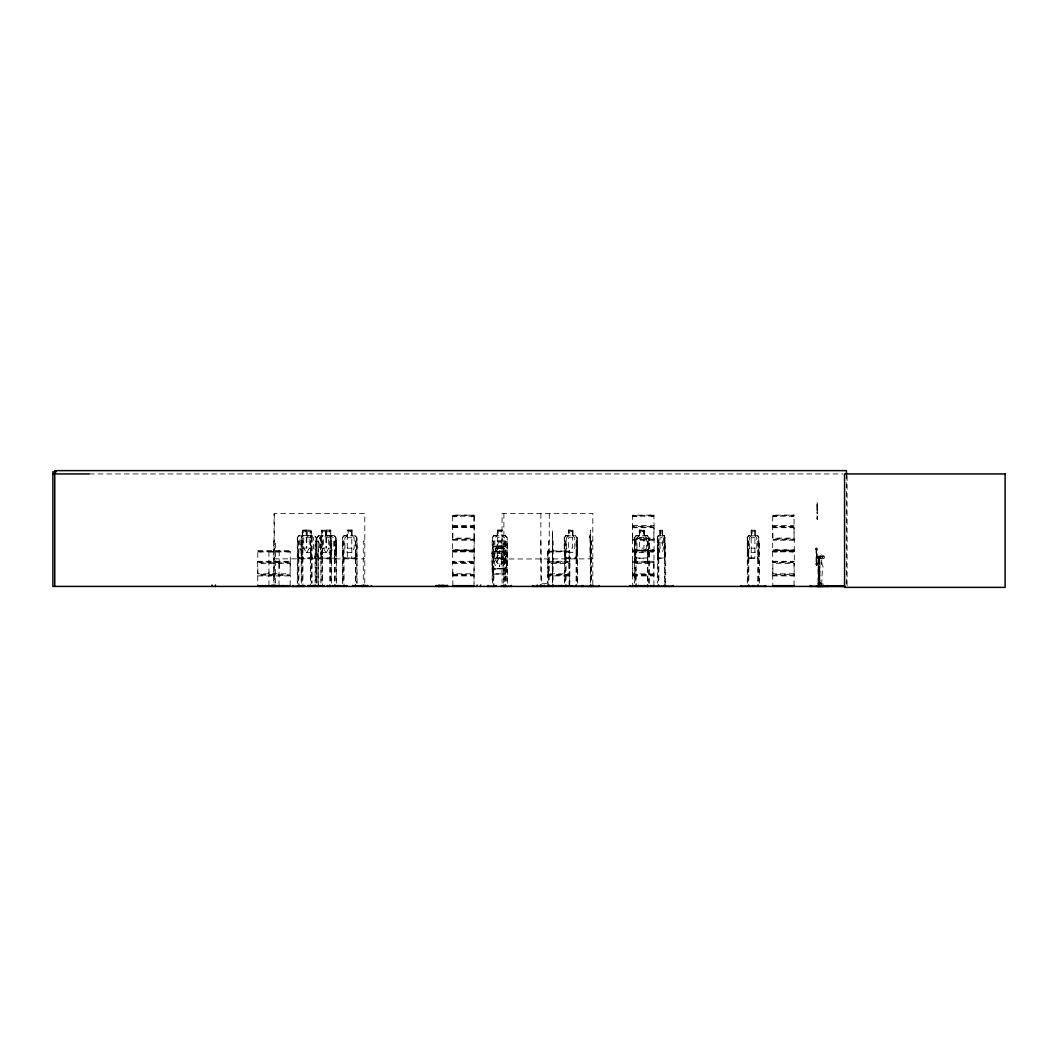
<?xml version="1.0" encoding="UTF-8"?>
<svg xmlns="http://www.w3.org/2000/svg" width="1058" height="1058" viewBox="0 0 1058 1058"><rect width="100%" height="100%" fill="white"/><g stroke="black" fill="none" stroke-linecap="round" stroke-linejoin="round"><path stroke-width="0.75" stroke-dasharray="5 3.75" d="M257.861 568.609L257.716 574.481L290.342 575.023M268.944 585.682L268.944 568.609M279.048 568.609L279.233 562.01M290.117 568.609L290.328 562.062L257.676 562.01L257.821 551.244M452.837 585.682L452.837 568.609M452.837 532.915L452.626 538.906L474.182 538.853M548.507 575.909L548.507 568.609M569.072 568.609L569.072 550.782M632.724 568.609L632.71 573.939M632.724 532.915L632.512 538.906L654.122 538.906L653.897 568.609M653.897 532.915L654.122 526.381L632.525 526.329L632.684 515.101L654.095 515.167L632.605 515.497M772.856 568.609L772.71 574.481L794.227 574.534L794.082 575.671M772.856 532.915L772.644 538.906L794.254 538.906L794.307 562.34L772.684 562.671L772.71 539.554L794.135 539.673M794.042 568.609L794.188 562.724M794.042 532.915L794.042 515.101M816.67 556.336L818.786 556.31M817.08 515.934L817.107 519.24L817.107 512.231M590.166 534.634L590.086 537.742L590.43 535.851M552.699 552.607L552.686 558.188L552.342 552.607M590.086 537.662L590.43 558.188L590.258 552.607M817.12 512.839L817.12 508.779M552.421 534.726L552.527 537.742L552.488 535.665M552.448 548.137L552.501 558.188L552.369 548.137M590.205 552.607L590.232 548.137L590.285 558.188M817.133 509.969L817.133 505.817M819.262 556.905C821.696 557.473 823.375 555.384 823.031 557.05M823.045 556.905L822.317 556.971M817.371 515.934L817.331 519.24L817.345 512.231M817.146 507.496L817.226 501.637L817.318 509.969M819.262 556.336L823.045 556.336M590.113 537.715L590.139 535.851M817.173 505.592L817.226 503.992L817.279 505.592M268.93 573.872L268.891 551.244M290.117 585.682L290.315 575.129L257.689 575.182L257.861 585.682M452.626 515.286L474.209 515.167L452.758 515.101L452.573 526.659L452.811 538.125L474.037 538.125L474.037 527.704L452.798 527.519M474.182 562.023L452.599 562.115L452.599 538.958M452.824 573.939L452.599 562.115M569.693 585.682L569.878 562.01L547.66 562.115L547.846 550.782L569.733 551.244M632.552 538.853L632.512 562.062L654.069 562.023M653.897 540.228L632.724 540.228M653.897 585.682L653.91 563.332L632.697 563.398L632.499 562.182M772.816 515.563L794.174 515.127L772.776 515.101L772.605 526.54L794.254 526.434M794.042 540.228L772.856 540.228M794.042 585.682L794.069 575.79M821.63 584.704L822.317 570.13A3.782 2.42 -90 0 0 821.815 564.178L821.63 560.092A1.891 1.217 -90 0 0 820.413 558.201A1.891 1.217 -90 0 0 819.209 560.092L819.395 564.178L819.209 560.092M474.275 539.236L474.024 515.101M632.697 527.704L653.923 527.704L653.897 538.125L632.697 538.125L632.512 526.381M772.829 527.704L794.055 527.704L794.042 538.125L772.829 538.125L772.591 526.606M794.188 574.481L794.069 563.266M819.672 583.249L818.733 582.786L819.58 582.469M819.408 582.482L818.799 582.905M819.13 583.262L820.439 582.865L819.434 582.984M818.588 582.746L819.236 582.588M819.527 583.262L820.426 582.746L819.606 582.694M632.512 515.286L632.763 516.185M632.737 550.715L653.884 550.715M772.816 551.192L794.293 551.006L772.816 550.279L794.241 550.398M816.657 549.803C815.744 551.033 815.493 546.629 817.027 548.533L816.842 565.276L816.908 548.256L815.982 548.441M816.816 564.919C815.943 566.07 815.295 562.049 817.027 563.557M499.746 550.729L499.297 550.332M474.235 539.461L474.024 585.682M664.133 558.188L665.046 552.607L664.12 535.851M665.125 552.633L664.345 558.188L658.169 558.188M815.982 563.557L816.908 563.385M757.647 558.188L758.85 552.607L758.718 537.742L757.621 535.665M758.983 552.633L757.793 558.188L748.601 558.188L747.279 552.633M575.645 558.002L576.927 552.607L576.927 537.742M565.673 558.188L575.869 558.188L577.046 552.607L577.192 537.662L575.711 535.665L572.788 535.665M575.869 558.188L577.073 552.633M819.58 583.077L820.386 582.535L818.191 582.786M632.671 574.19L632.724 585.682M547.66 562.115L547.74 562.79L569.839 562.724M355.144 558.002L356.691 552.607M355.263 558.188L356.85 552.633L356.85 537.662L355.224 535.665L351.785 535.665M314.636 558.002L316.157 552.607L316.157 537.742L314.636 535.851M298.766 558.188L314.834 558.188L316.236 552.607M314.834 558.188L316.408 552.633L316.408 537.662L314.702 535.665L311.224 535.665L311.224 530.084L302.112 530.084L302.271 535.851L299.85 537.715L299.85 548.137L302.271 552.607L311.065 552.607L313.604 548.137L313.604 537.715L311.065 535.851L311.131 530.27L302.271 530.27M334.288 558.002L335.822 552.607L335.822 537.742L334.288 535.851M310.007 558.002L311.872 552.633L310.126 558.188M329.633 558.188L331.392 552.633L329.739 558.188M634.602 537.742L636.149 535.851L647.258 535.851L648.871 537.715L648.779 552.607L647.165 558.002L636.043 558.002L634.602 552.607M636.07 535.665L634.443 537.662L634.536 552.633L636.03 558.188L647.377 558.188L648.871 552.607M647.377 558.188L649.03 552.633M506.98 552.607L505.314 558.002L493.848 558.002M505.433 558.188L507.232 552.633M493.65 569.059L492.023 563.504L493.57 569.059L505.433 569.059L507.152 563.504L507.232 537.636L505.38 535.665M505.433 569.059L507.152 563.504M505.261 574.071L507.06 568.53M548.428 561.785L548.48 563.398M257.649 562.062L257.835 573.806L290.143 573.806L290.143 563.398L257.835 563.398M474.143 562.777L452.692 562.724M547.885 585.682L547.872 563.2L547.859 573.806L569.72 573.872L569.707 563.398L547.859 563.398M772.697 574.481L772.856 585.682M569.878 562.01L569.707 561.295L547.859 561.295L547.846 551.244M569.878 575.195L547.713 575.182M654.095 526.99L632.552 526.977M794.214 575.182L772.684 575.182M290.262 562.724L257.716 562.724M452.665 526.276L474.182 526.342M452.692 574.481L474.182 574.481M547.74 574.481L569.878 574.534M794.188 527.043L772.71 527.043M658.208 558.188L657.296 552.633L657.335 537.636L658.235 535.665L660.047 535.665M657.415 537.715L658.393 535.665M276.35 551.866L278.214 551.866M287.432 551.866L289.297 551.866M471.326 516.185L473.191 516.185M471.326 551.866L473.191 551.866M566.374 551.866L568.86 551.866M651.212 516.185L653.077 516.185M651.212 551.866L653.077 551.866M791.344 516.185L793.209 516.185M791.344 551.866L793.209 551.866M306.78 552.607L309.201 548.137L309.201 537.715L306.78 535.851L306.952 530.084L307.045 535.665L310.166 535.665L311.872 537.636L312.004 583.183M326.3 552.607L328.721 548.137L328.721 537.715L326.3 535.851L326.3 530.27M504.481 548.137L501.995 552.607L497.339 552.607L494.84 548.137L494.84 537.715L497.339 535.851L497.26 530.084M504.468 559.008L501.968 563.478L497.286 563.478L494.774 559.008L494.774 548.586L497.286 546.721M258.853 551.866L262.146 551.866M269.935 551.866L273.228 551.866M453.829 516.185L457.122 516.185M453.829 551.866L457.122 551.866M548.877 551.866L552.792 551.866M633.716 516.185L637.009 516.185M633.716 551.866L637.009 551.866M773.848 516.185L777.141 516.185M773.848 551.866L777.141 551.866M747.332 583.183L747.279 537.636L748.641 535.665L751.259 535.665M747.411 537.715L748.773 535.665M565.832 535.665L564.205 537.636L564.205 552.633L565.792 558.188M565.898 535.851L564.469 537.715L564.469 583.183M297.285 583.183L297.272 537.662L298.911 535.665L302.204 535.665M297.443 537.742L298.978 535.851M316.739 583.183L316.792 537.662L318.432 535.665L321.725 535.665L321.632 530.084L330.969 530.084L330.797 535.851L333.27 537.715L333.27 548.137L330.718 552.607L321.791 552.607L319.371 548.137L319.371 537.715L321.791 535.851L321.883 530.27L330.797 530.27L330.718 535.851M316.95 537.742L318.498 535.851M493.927 535.851L492.354 537.742L492.446 583.183M493.57 574.071L491.944 568.53L492.023 548.533L493.702 546.536L497.115 546.536M492.274 548.599L493.782 546.721M492.023 553.559L493.531 551.562L497.035 551.562M493.623 551.562L492.102 553.625L493.689 551.747L505.221 551.747L506.822 553.612L506.822 568.49L505.142 573.886L493.61 573.886L492.102 568.49M344.128 535.665L342.342 537.636L342.382 584.809M290.315 562.01L290.209 551.231M452.798 550.782L474.275 550.504L452.798 550.279L452.798 551.244M794.016 550.808L772.816 551.244M302.972 535.851L301.186 537.715L301.266 583.183M322.624 535.851L320.852 537.715L320.931 583.183M452.837 550.689L474.103 551.231M653.989 550.782L632.644 550.729L653.923 550.715M290.104 551.879L257.901 551.866M473.997 516.198L452.85 516.198M452.837 550.001L474.024 550.001L452.877 550.001M473.997 551.879L452.877 551.866M569.667 551.879L547.925 551.866M653.884 516.198L632.737 516.198M632.763 550.001L653.884 549.988L632.737 550.028L632.724 551.866L653.884 551.879L653.884 550.028M794.016 516.198L772.882 516.198M794.016 551.879L772.895 551.866M751.259 535.851L749.329 537.715L749.329 548.137L751.259 552.607L754.857 552.607L756.787 548.137L756.787 537.715L754.857 535.851M653.857 516.185L653.897 515.101L654.095 526.329M347.302 535.851L344.908 537.715L344.908 548.137L347.302 552.607L351.785 552.607L354.192 548.137L354.192 537.715L351.785 535.851M474.09 551.192L452.798 551.192M639.429 535.851L637.022 537.715L637.022 548.137L639.429 552.607L643.952 552.607L646.359 548.137L646.359 537.715L643.952 535.851L643.952 530.27M306.37 530.27L306.37 535.851L303.739 537.715L303.739 548.137L306.291 552.607M819.13 582.641L820.029 583.275M499.614 566.004C499.654 564.985 498.992 568.159 499.627 565.369M541.815 583.831L546.629 583.566M89.256 473.944L842.922 473.944M452.811 525.614L474.037 525.614L474.156 515.127M632.697 525.614L653.923 525.614M772.829 525.614L794.055 525.614M452.692 527.043L474.182 526.977M352.036 530.084L347.143 530.084L347.143 535.665M502.246 530.084L497.167 530.084L497.167 535.665M351.878 530.27L347.302 530.27L347.302 558.188M497.339 530.27L502.074 530.27L501.995 535.851L504.481 537.715L504.653 583.156M568.635 530.27L572.762 530.27M639.429 530.27L644.044 530.27M659.954 530.27L662.493 530.27M751.259 530.27L754.989 530.27M307.151 531.209L310.206 531.209L310.206 533.06L307.151 533.06M306.198 535.665L302.826 535.665L301.027 537.636L301.027 552.633L302.773 558.188L301.186 552.607M326.459 535.665L329.686 535.665L331.392 537.636L331.233 583.183M330.889 535.665L334.447 535.665L336.074 537.662L336.153 583.183M344.035 535.665L347.302 535.665M497.26 535.665L493.769 535.665L492.182 537.662L492.182 583.183M502.153 535.665L505.473 535.665M565.713 535.665L568.609 535.665M635.977 535.665L639.363 535.665M644.11 535.665L647.324 535.665M662.414 535.665L664.318 535.665M754.857 535.665L757.753 535.665L758.983 537.662L758.89 583.183M298.885 535.851L314.702 535.851M318.405 535.851L334.368 535.851M355.25 535.851L344.101 535.851L342.501 537.715L342.501 552.607L344.194 558.002L355.25 558.002M493.848 535.851L505.407 535.851L507.06 537.715L507.06 583.183M552.369 535.851L552.58 530.084L552.474 583.183M565.779 535.851L575.764 535.851M658.261 535.851L664.279 535.851M748.694 535.851L757.687 535.851M311.872 537.636L311.713 583.183M316.792 537.662L317.096 583.183M336.074 537.662L336.074 552.633L334.421 558.188L318.286 558.188L316.792 552.633L318.379 558.188M356.85 537.662L356.758 583.183M552.329 537.662L552.567 583.183M634.443 537.662L634.443 583.183M657.335 537.636L657.626 583.183M664.966 537.662L664.953 586.423M747.279 537.636L747.411 552.633L748.733 558.188M347.302 537.715L351.785 537.715M751.259 537.715L754.857 537.715M452.692 539.554L474.182 539.501M654.069 539.501L632.605 539.62M452.837 540.228L474.037 540.228L474.037 561.295L452.811 561.295M502.127 540.955L497.035 540.955L497.128 551.747L494.615 553.612L494.615 564.033L497.128 568.49L501.796 568.49L504.309 564.033L504.309 553.612L501.796 551.747L501.796 546.166M297.285 541.048L298.911 541.048L298.911 586.423M301.266 541.048L302.905 541.048L302.905 583.183M312.004 541.048L310.378 541.048L310.378 583.183M320.931 541.048L322.571 541.048L322.571 583.183M342.382 541.048L344.009 541.048L344.009 583.183M364.798 541.048L363.264 541.048L363.264 583.156M492.182 541.048L493.821 541.048L493.821 586.423M497.207 541.141L503.608 541.048L503.595 583.156M503.886 541.048L504.653 541.048M540.863 541.048L541.445 583.156M549.261 541.048L548.494 541.048L548.507 585.682M552.461 541.048L553.162 541.048L553.056 586.423M564.469 541.048L566.03 541.048L566.03 583.183M590.205 541.048L590.906 541.048L590.906 583.183M592.811 541.048L591.277 541.048L591.277 583.156M634.443 541.048L636.07 541.048L636.07 586.423M657.626 541.048L658.843 541.048L658.843 583.183M747.332 541.048L748.826 541.048L748.826 583.183M657.296 542.926L664.966 542.926M502.047 545.981L496.956 545.981L496.956 551.562M497.128 546.166L501.889 546.166M502.047 546.536L505.38 546.536L507.152 548.507L505.221 546.721M493.689 546.721L505.314 546.721M347.302 548.137L351.785 548.137M497.339 548.137L501.995 548.137M751.259 548.137L754.857 548.137M497.286 548.586L501.968 548.586M816.908 549.803L816.009 549.75M653.95 550.305L632.724 550.689M257.887 550.808L290.156 550.821M257.821 551.192L290.156 551.192M547.819 551.192L569.733 551.218M501.968 551.562L505.301 551.562M657.296 552.633L658.367 558.188M506.98 553.532L505.208 551.562M822.304 556.627L823.269 556.627M816.67 556.958L818.786 556.997M298.885 558.002L314.702 558.002M318.405 558.002L334.368 558.002M565.779 558.002L575.764 558.002M658.261 558.002L664.279 558.002M748.694 558.002L757.687 558.002M818.072 558.069L819.976 558.069M355.369 558.188L343.982 558.188L342.342 552.633M493.808 558.188L492.182 552.633L493.729 558.188L505.526 558.188M274.048 558.849L364.798 558.849M592.811 558.849L497.286 559.008L497.339 537.715L501.995 537.715L501.968 559.008M257.835 561.295L290.143 561.295M632.697 561.295L653.923 561.295M772.829 561.295L794.055 561.295M772.684 562.023L794.214 562.023M632.552 562.671L654.069 562.671M452.811 563.398L474.037 563.398L474.037 573.806L452.811 573.806M794.055 573.806L772.829 573.806L772.856 563.332L794.055 563.398M821.815 564.178L821.63 560.092M816.009 564.866L816.908 564.919M493.689 568.873L505.314 568.873M819.395 564.178A3.782 2.42 -90 0 0 818.892 570.13L819.209 584.704M653.91 573.872L632.697 573.806L632.697 563.266M493.491 574.071L505.34 574.071M632.552 574.534L654.069 574.534M452.665 575.182L474.182 575.182M632.552 575.182L654.069 575.182M257.835 575.909L290.143 575.909M452.811 575.909L474.037 575.909L474.037 583.09M632.697 575.909L653.923 575.909M772.829 575.909L794.055 575.909M818.323 582.217L819.646 582.217M818.257 582.984L820.439 582.865M817.067 583.95L819.738 583.95M820.413 583.95L823.098 583.95L823.098 585.92M279.18 550.808L279.206 561.957M501.968 546.721L504.468 548.586M816.657 564.919L816.736 548.308M572.643 535.851L574.785 537.715L574.785 548.137L572.643 552.607L568.635 552.607L566.493 548.137L566.493 537.715L568.635 535.851L568.609 530.084M647.231 535.665L649.03 537.636L648.871 583.183M329.527 535.851L331.141 537.715L331.141 552.607M310.073 535.665L311.713 537.715M310.007 535.851L311.621 537.715M355.144 535.851L356.691 537.742M575.645 535.851L577.046 537.742M325.957 552.607L323.404 548.137L323.404 537.715L325.957 535.851L326.036 530.27M794.227 538.853L794.042 538.125M654.095 538.853L653.897 538.125M664.146 535.665L665.046 537.742M320.852 552.607L322.505 558.188M322.439 558.188L320.68 552.633L320.68 537.636L322.558 535.665L325.864 535.665L325.785 530.084M298.978 558.002L297.272 552.633L298.859 558.188M564.469 552.607L565.898 558.002M747.543 552.607L748.826 558.002M657.587 552.607L658.433 558.002M279.061 563.398L279.048 585.682M569.693 561.414L569.693 550.782L569.707 561.295M818.892 570.13L819.395 584.704M552.488 537.715L552.355 535.665L552.699 537.715M590.443 537.715L590.1 535.665L590.258 537.715M817.318 505.817L817.318 512.839M847.088 475.571L847.088 586.423M846.44 473.944L846.44 586.423M819.963 584.849L819.976 557.592L819.262 557.592L819.276 555.701L818.072 557.592L818.072 584.849M819.791 558.069L819.805 584.849M819.633 558.069L819.461 585.92M818.429 558.069L818.429 584.849M818.257 558.069L818.27 584.849M816.313 548.256L816.313 549.803M816.313 563.385L816.313 564.919M816.075 548.256L816.075 564.919M759.313 583.183L759.313 541.048L757.819 541.048L757.819 583.183M758.242 541.048L758.242 586.423M755.121 535.665L755.121 530.084L751.127 530.084L751.259 558.188M754.989 530.084L754.857 558.188M751.392 530.27L751.392 535.851M748.39 541.048L748.39 583.183M747.755 541.048L747.755 583.183M665.654 583.183L665.654 541.048L664.424 541.048L664.424 583.183M662.493 535.851L662.586 530.084L659.875 530.084L659.954 535.851L658.684 537.715L658.684 548.137L659.954 552.607L662.334 552.607L663.604 548.137L663.604 537.715L662.334 535.851L662.414 530.084M660.126 530.27L660.126 535.851M658.314 541.048L658.314 583.183M658.155 541.048L658.155 583.183M649.162 583.183L649.162 541.048L647.549 541.048L647.549 583.183M647.84 541.048L647.84 583.183M644.203 535.665L644.203 530.084L639.27 530.084L639.27 535.665M644.11 530.084L644.044 535.851M639.363 530.084L639.521 535.851M635.779 541.048L635.779 583.183M634.734 541.048L634.734 583.183M592.811 584.77L592.811 513.487L502.061 513.487L502.061 583.156M590.8 541.048L590.814 586.423M590.311 583.183L590.324 530.084L590.139 558.188M577.642 583.183L577.642 541.048L576.081 541.048L576.081 583.183M577.271 541.048L577.271 583.183M576.465 541.048L576.465 586.423M572.907 535.665L572.907 530.084L568.49 530.084L568.49 535.665M572.788 530.084L572.762 535.851M569.707 583.09L569.707 575.909L547.859 575.909L547.859 583.09M569.085 563.398L569.072 585.682M565.646 541.048L565.646 583.183M564.84 541.048L564.84 583.183M549.261 513.487L549.261 583.156M540.863 513.487L540.863 583.156M507.324 583.183L507.324 541.048L505.698 541.048L505.698 583.183M505.962 541.048L505.962 583.183M503.886 513.487L503.886 583.156M497.419 530.27L497.419 535.851M493.557 541.048L493.557 583.183M364.798 583.156L364.798 513.487L274.048 513.487L274.062 583.156M357.062 583.183L357.062 541.048L355.435 541.048L355.435 583.183M355.739 541.048L355.739 586.423M351.944 530.084L352.036 535.665M351.785 530.27L351.785 558.188M343.705 541.048L343.705 583.183M342.686 541.048L342.686 583.183M336.404 583.183L336.404 541.048L334.751 541.048L334.751 583.183M334.989 541.048L334.989 586.423M331.524 583.183L331.524 541.048L329.898 541.048L329.898 583.183M330.189 541.048L330.189 583.183M326.552 530.084L326.393 535.851M326.3 537.715L326.3 548.137M325.957 537.715L325.957 548.137M322.333 541.048L322.333 583.183M321.169 541.048L321.169 583.183M318.432 586.423L318.432 541.048L315.099 541.048L315.099 583.183M318.127 541.048L318.127 583.183M316.501 541.048L316.501 583.183M315.337 541.048L315.337 586.423M310.682 541.048L310.682 583.183M306.78 537.715L306.78 548.137M306.119 530.084L306.291 535.851M306.291 537.715L306.291 548.137M302.667 541.048L302.667 583.183M302.363 530.27L302.363 535.851M301.504 541.048L301.504 583.183M298.62 541.048L298.62 583.183M297.536 537.742L297.576 583.183M275.596 583.156L275.583 541.048L273.691 541.048L273.691 583.156M274.286 513.487L274.286 583.156M503.899 561.388L502.286 561.56L499.535 556.177C497.591 564.747 491.481 562.75 498.463 554.947C491.891 547.608 497.445 545.492 499.455 553.691C501.399 545.518 507.298 547.541 500.54 554.987L503.899 561.388M772.882 549.988L794.042 550.001L772.895 550.001M305.974 531.209L303.077 531.209L303.077 533.06L305.974 533.06L305.974 531.209M325.494 531.209L322.597 531.209L322.597 533.06L325.494 533.06L325.494 531.209M329.871 531.209L326.803 531.209L326.803 533.06L329.871 533.06L329.871 531.209M350.991 531.209L348.108 531.209L348.108 533.06L350.991 533.06L350.991 531.209M501.161 531.209L498.173 531.209L498.173 533.06L501.161 533.06L501.161 531.209M571.928 531.209L569.349 531.209L569.349 533.06L571.928 533.06L571.928 531.209M643.145 531.209L640.235 531.209L640.235 533.06L643.145 533.06L643.145 531.209M661.911 531.209L660.377 531.209L660.377 533.06L661.911 533.06L661.911 531.209M754.222 531.209L751.907 531.209L751.907 533.06L754.222 533.06L754.222 531.209M311.065 537.715L302.271 537.715L302.271 548.137L311.065 548.137L311.065 537.715M330.718 537.715L321.791 537.715L321.791 548.137L330.718 548.137L330.718 537.715M572.643 537.715L568.635 537.715L568.635 548.137L572.643 548.137L572.643 537.715M643.952 537.715L639.429 537.715L639.429 548.137L643.952 548.137L643.952 537.715M662.334 537.715L659.954 537.715L659.954 548.137L662.334 548.137L662.334 537.715M501.135 542.08L498.12 542.08L498.12 543.931L501.135 543.931L501.135 542.08M500.963 547.092L497.961 547.092L497.961 548.957L500.963 548.957L500.963 547.092M501.796 553.612L497.128 553.612L497.128 564.033L501.796 564.033L501.796 553.612M823.058 555.331L822.595 557.936L823.018 555.331M821.563 558.479A2.129 2.129 0 0 0 824.764 556.627A2.129 2.129 0 0 0 821.563 554.789A2.129 2.129 0 0 0 821.563 558.479"/><path stroke-width="1.5" d="M265.479 586.383L265.492 585.484M282.486 586.383L282.499 585.484M544.248 586.383L544.248 585.484M549.657 586.383L549.671 585.484M561.256 586.383L561.269 585.484M599.132 586.423L599.119 585.484L599 586.423L572.325 586.304M650.141 586.277L650.207 585.484M503.291 586.423L512.006 586.33M569.786 586.304L569.878 585.563M346.68 586.423L346.68 585.484L346.482 586.304M292.206 586.423L304.453 586.304M487.487 586.423L495.766 586.304M500.884 586.383L501.598 586.304M809.502 586.383L844.588 586.37L844.284 585.524M816.855 586.396L844.31 585.92L843.411 586.396M818.019 586.396L817.04 585.92M820.254 586.396L820.929 586.423M840.462 586.396L840.66 585.524M840.66 585.92L841.599 586.423M503.648 586.304L503.78 585.246M817.556 586.396L844.31 586.119M740.693 586.304L765.952 586.304M301.332 586.304L301.424 585.563M312.335 586.304L312.441 585.563M337.872 586.304L337.978 585.563M629.431 586.304L673.47 586.33M629.986 586.304L630.079 585.563M638.49 586.304L638.596 585.563M297.562 586.304L297.668 585.563L297.774 586.423M324.118 586.304L307.865 585.563L307.759 586.423M56.206 471.815L52.9 471.815L52.9 586.423L844.787 586.423M52.9 473.944L89.189 473.944M257.861 585.682L290.117 585.682M452.837 585.682L474.024 585.682M547.885 585.682L569.693 585.682M632.724 585.682L653.897 585.682M772.856 585.682L794.042 585.682M257.821 585.987L290.156 585.987M452.798 585.96L474.063 585.96M547.846 585.96L569.733 585.96M632.684 585.987L653.95 585.987M772.816 585.96L794.082 585.987M257.835 586.357L290.143 586.357M346.574 586.185L327.477 586.304M352.869 585.563L362.114 586.304M452.811 586.357L474.037 586.357M569.878 586.185L532.65 586.383L532.65 585.484M772.829 586.357L794.055 586.357M365.155 586.304L365.949 585.484M321.024 586.304L321.05 585.484M320.362 586.277L320.23 585.484M313.552 586.304L313.446 585.563M653.632 586.304L653.527 585.563L653.434 586.423M335.994 586.304L335.889 585.563M361.571 586.304L361.466 585.563M765.516 586.304L765.437 585.563L765.344 586.423M753.203 586.277L753.468 585.563L753.547 586.423M673.166 586.304L673.113 585.563M657.931 586.277L657.864 585.484M549.433 586.185L549.433 585.563M561.375 586.304L561.375 585.484M544.354 586.304L544.354 585.484M846.44 473.944L846.44 470.625L54.765 470.625L54.765 586.423M810.507 585.484L810.507 586.423M758.123 585.246L758.123 586.423M757.7 585.246L757.7 586.423M753.098 585.484L753.098 586.423M748.945 585.246L748.945 586.423M748.522 585.246L748.522 586.423M741.288 585.484L741.288 586.423M673.06 585.484L673.06 586.423M664.874 585.246L664.874 586.423M664.345 585.246L664.345 586.423M658.922 585.246L658.922 586.423M658.393 585.246L658.393 586.423M647.681 585.246L647.681 586.423M647.39 585.246L647.39 586.423M644.917 585.484L644.917 586.423M638.688 585.484L638.688 586.423M636.228 585.246L636.228 586.423M635.924 585.246L635.924 586.423M630.184 585.484L630.184 586.423M593.035 585.484L592.93 586.423M591.091 585.246L591.091 586.423M590.219 585.246L590.311 586.423M583.037 585.484L583.037 586.423M576.332 585.246L576.332 586.423M575.949 585.246L575.949 586.423M572.14 585.484L572.14 586.423M569.971 585.484L569.971 586.423M566.162 585.246L566.162 586.423M565.779 585.246L565.779 586.423M559.074 585.484L559.074 586.423M553.056 585.246L553.149 586.423M549.314 585.484L549.38 586.423M548.401 585.246L548.401 586.423M541.471 585.246L541.445 586.423M540.876 585.246L540.863 586.423M540.559 585.008L540.559 586.423M537.252 585.008L537.252 586.423M511.173 585.484L511.173 586.423M505.803 585.246L505.803 586.423M505.539 585.246L505.539 586.423M504.745 585.246L504.745 586.423M503.82 585.484L503.82 586.423M503.529 585.484L503.529 586.423M501.942 585.484L501.836 586.423M495.977 585.484L495.977 586.423M493.98 585.246L493.98 586.423M493.716 585.246L493.716 586.423M488.333 585.484L488.333 586.423M480.53 585.008L480.53 586.423M477.224 585.008L477.224 586.423M447.56 585.484L447.56 586.423M447.15 585.484L447.15 586.423M446.846 585.484L446.74 586.423M446.092 585.484L446.092 586.423M445.312 585.484L445.312 586.423M444.915 586.423L444.77 585.484L444.585 586.423M443.963 585.484L443.963 586.423M443.699 585.484L443.699 586.423M443.606 585.484L443.58 586.423M443.276 585.484L443.276 586.423M442.958 585.484L442.958 586.423M442.601 585.484L442.601 586.423M442.284 585.484L442.284 586.423M442.059 585.484L442.059 586.423M441.702 585.484L441.702 586.423M441.424 585.484L441.424 586.423M440.988 585.484L440.988 586.423M440.207 585.484L440.207 586.423M439.996 585.484L439.996 586.423M439.85 585.484L439.811 586.423M439.48 585.484L439.48 586.423M439.242 585.484L439.242 586.423M439.057 585.484L439.057 586.423M438.858 585.484L438.885 586.423M438.171 585.484L438.224 586.423M437.086 585.484L437.086 586.423M435.909 585.484L435.909 586.423M371.332 585.484L371.332 586.423M367.8 585.484L367.8 586.423M366.901 585.484L366.848 586.423M365.036 585.484L365.036 586.423M364.917 585.484L364.917 586.423M363.793 585.008L363.793 586.423M363.079 585.246L363.079 586.423M362.352 585.484L362.352 586.423M361.36 585.484L361.36 586.423M355.581 585.246L355.581 586.423M355.276 585.246L355.276 586.423M352.764 585.484L352.764 586.423M344.167 585.246L344.167 586.423M343.863 585.246L343.863 586.423M339.882 585.484L339.882 586.423M338.084 585.484L338.084 586.423M335.783 585.484L335.783 586.423M334.831 585.246L334.831 586.423M334.593 585.246L334.593 586.423M332.992 585.484L332.992 586.423M330.043 585.246L330.043 586.423M329.739 585.246L329.739 586.423M327.279 585.484L327.279 586.423M324.33 585.484L324.33 586.423M322.73 585.246L322.73 586.423M322.492 585.246L322.492 586.423M318.577 585.246L318.577 586.423M318.286 585.246L318.286 586.423M317.44 585.484L317.44 586.423M316.263 585.484L316.263 586.423M315.178 585.246L315.178 586.423M314.927 585.246L314.927 586.423M313.34 585.484L313.34 586.423M312.546 585.484L312.546 586.423M310.523 585.246L310.523 586.423M310.232 585.246L310.232 586.423M304.678 585.484L304.678 586.423M303.077 585.246L303.077 586.423M302.839 585.246L302.839 586.423M301.53 585.484L301.53 586.423M299.057 585.246L299.057 586.423M298.766 585.246L298.766 586.423M293.026 585.484L293.026 586.423M275.768 585.246L275.768 586.423M274.273 585.246L274.3 586.423M273.929 585.484L273.929 586.423M273.691 585.246L273.824 586.423M272.131 585.008L272.131 586.423M215.409 585.008L215.409 586.423M212.103 585.008L212.103 586.423M665.35 586.185L665.403 585.484L665.35 586.185M1005.1 473.944L844.575 473.944L844.575 587.375L1005.1 587.375L1005.1 473.944M827.607 586.423L827.607 585.484L827.515 586.423M590.893 586.423L590.893 585.246L590.814 586.423M582.112 586.423L582.112 585.484L581.993 586.423M552.554 586.423L552.554 585.246L552.474 586.423M438.581 586.423L438.581 585.484L438.541 586.423"/></g></svg>
